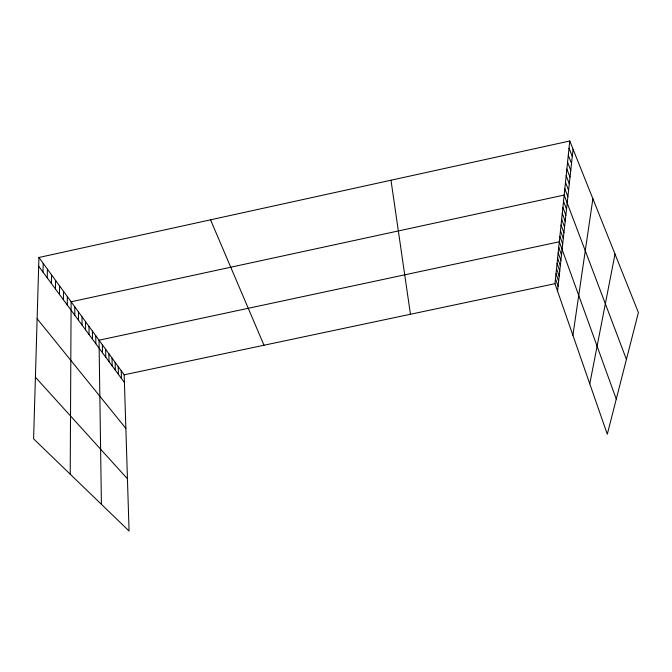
<?xml version="1.0" encoding="UTF-8"?>
<svg xmlns="http://www.w3.org/2000/svg" width="672" height="672" viewBox="0 0 672 672"><rect width="100%" height="100%" fill="white"/><g stroke="black" fill="none" stroke-linecap="round" stroke-linejoin="round"><path stroke-width="1.01" d="M74.794 315.218L74.819 306.869M70.207 474.188L71.114 301.77L564.169 195.056L626.422 359.402M67.276 305.012L67.343 296.579M63.412 299.771L63.504 291.295M59.48 294.437L59.59 285.919M55.465 289.002L55.608 280.442M51.391 283.466L51.559 274.856M47.225 277.83L47.426 269.178M42.991 272.084L43.218 263.382M38.926 257.485L33.6 438.858L129.074 531.014L124.186 374.808L38.926 257.485L569.78 140.986L638.4 312.522L607.295 434.238L554.971 283.685L569.78 140.986M557.542 291.102L573.073 149.226M572.897 335.261L592.88 198.736M589.772 383.83L615.014 254.066M124.186 374.808L554.971 283.685M35.414 377.219L127.445 478.8M37.128 318.713L125.866 428.417M38.674 266.23L124.429 382.519M210.538 219.82L263.995 345.232M569.033 148.21L572.292 156.408M568.294 155.282L571.519 163.456M567.58 162.229L570.763 170.369M566.866 169.042L570.016 177.148M566.177 175.728L569.293 183.8M565.496 182.288L568.579 190.327M564.824 188.731L567.874 196.736M563.522 201.264L566.513 209.194M562.892 207.362L565.849 215.258M562.271 213.352L565.194 221.214M561.658 219.232L564.556 227.06M561.061 225.011L563.926 232.806M560.473 230.698L563.312 238.459M559.894 236.275L562.699 244.003M616.266 399.151L559.322 241.769L99.036 340.2L101.405 504.311M558.743 247.321L561.498 254.982M558.18 252.79L560.902 260.408M557.617 258.157L560.322 265.742M557.071 263.432L559.751 270.992M556.534 268.624L559.18 276.142M556.004 273.731L558.625 281.215M555.484 278.754L558.079 286.196M390.986 180.222L410.441 314.261M121.22 370.726L121.447 378.479M118.205 366.576L118.415 374.371M115.139 362.359L115.34 370.196M112.022 358.075L112.207 365.946M108.864 353.716L109.024 361.637M105.638 349.289L105.79 357.244M102.371 344.778L102.497 352.783M95.752 335.672L95.852 343.762M92.408 331.078L92.492 339.209M89.006 326.399L89.074 334.572M85.554 321.644L85.596 329.86M82.034 316.806L82.06 325.063M78.456 311.884L78.456 320.183"/></g></svg>
